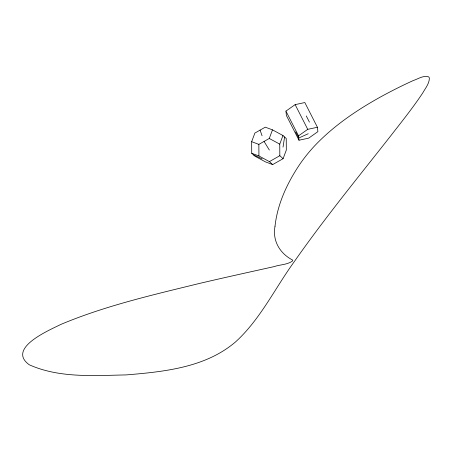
<?xml version="1.0" encoding="UTF-8"?>
<svg xmlns="http://www.w3.org/2000/svg" width="452" height="452" viewBox="0 0 452 452"><rect width="100%" height="100%" fill="white"/><g stroke="black" fill="none" stroke-linecap="round" stroke-linejoin="round"><path stroke-width="0.68" d="M283.031 147.098L284.602 137.007M251.657 141.696L254.866 133.086L265.279 127.17L272.483 129.86L282.963 135.521L286.246 138.487L286.314 150.064L283.099 158.675L272.686 164.59L265.488 161.895L255.001 156.234L251.724 153.268L251.657 141.696L258.86 144.386L269.273 138.47L272.483 129.86M283.099 158.675L279.822 155.708L279.754 144.131L282.963 135.521M285.935 111.113L295.145 104.632L304.823 102.547L317.417 127.261L317.892 131.656L308.682 138.142L298.998 140.227L286.404 115.509L285.935 111.113L298.529 135.832L298.998 140.227M298.529 135.832L307.739 129.345L317.417 127.261M251.724 153.268L258.928 155.963L269.409 161.624L279.822 155.708M308.207 133.741L298.761 138.029L295.614 131.848M253.363 154.753L262.205 158.929M269.273 138.47L279.754 144.131M269.409 161.624L272.686 164.59M264.064 141.431L269.341 150.047M306.281 115.944L309.428 122.125M295.145 104.632L307.739 129.345M260.075 130.125L262.07 135.775M258.86 144.386L258.928 155.963M275.025 226.192C272.262 240.837 279.89 253.425 292.557 260.036L292.783 260.77C287.692 264.799 280.138 264.533 274.104 266.607C249.007 272.206 223.881 277.686 198.852 283.59C152.205 295.032 105.022 305.818 60.624 324.519C49.539 330.129 6.39 348.215 29.256 364.775C59.398 378.256 93.954 375.533 126.193 374.911C164.082 371.764 205.598 367.595 235.65 341.819C260.301 319.349 274.793 288.585 294.111 261.883C324.355 218.582 357.86 177.709 390.449 136.188C401.472 122.006 412.744 107.983 422.705 93.022C425.304 88.293 429.417 83.626 429.377 77.97L428.728 76.885C423.484 75.06 418.14 78.959 413.275 80.541C402.828 85.264 392.579 90.417 382.505 95.875C357.894 109.378 334.197 125.215 314.795 145.68A70.868 31.55 -52.6 0 0 300.004 163.98C287.449 182.585 277.488 203.666 275.025 226.192"/></g></svg>
